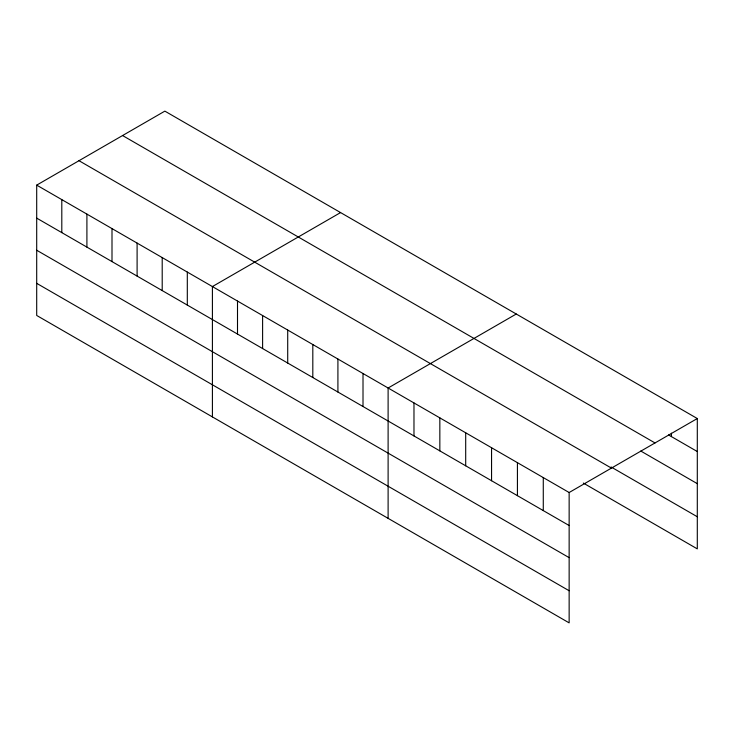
<?xml version="1.0" encoding="UTF-8"?>
<svg xmlns="http://www.w3.org/2000/svg" width="734" height="734" viewBox="0 0 734 734"><rect width="100%" height="100%" fill="white"/><g stroke="black" fill="none" stroke-linecap="round" stroke-linejoin="round"><path stroke-width="1.1" d="M569.144 557.647L569.144 492.523L36.7 185.124L36.7 315.464L569.144 622.872L569.144 557.647L36.7 250.248M583.319 483.073L697.3 548.876L697.3 418.536L164.856 111.128L36.7 185.124M340.567 212.576L212.41 286.563L212.41 416.912M516.268 314.014L388.112 388.011L388.112 518.351M569.144 492.523L697.3 418.536M668.564 434.95L697.3 451.538M122.569 135.542L655.012 442.951M640.791 451.034L697.3 483.66M611.092 466.989L697.3 516.754M78.988 160.7L611.431 468.108M36.7 218.126L569.144 525.526M36.7 283.342L569.144 590.751M671.436 433.188L671.436 436.611M543.279 477.595L543.279 510.598M517.424 462.659L517.424 495.67M491.56 447.731L491.56 480.733M465.695 432.803L465.695 465.806M439.84 417.866L439.84 450.869M413.976 402.938L413.976 435.941M363.009 373.514L363.009 406.517M337.915 359.027L337.915 392.029M312.812 344.53L312.812 377.533M287.71 330.043L287.71 363.046M262.607 315.547L262.607 348.549M237.504 301.059L237.504 334.062M187.308 272.075L187.308 305.078M162.205 257.579L162.205 290.581M137.102 243.092L137.102 276.094M111.999 228.595L111.999 261.598M86.906 214.108L86.906 247.11M61.803 199.611L61.803 232.614"/></g></svg>
